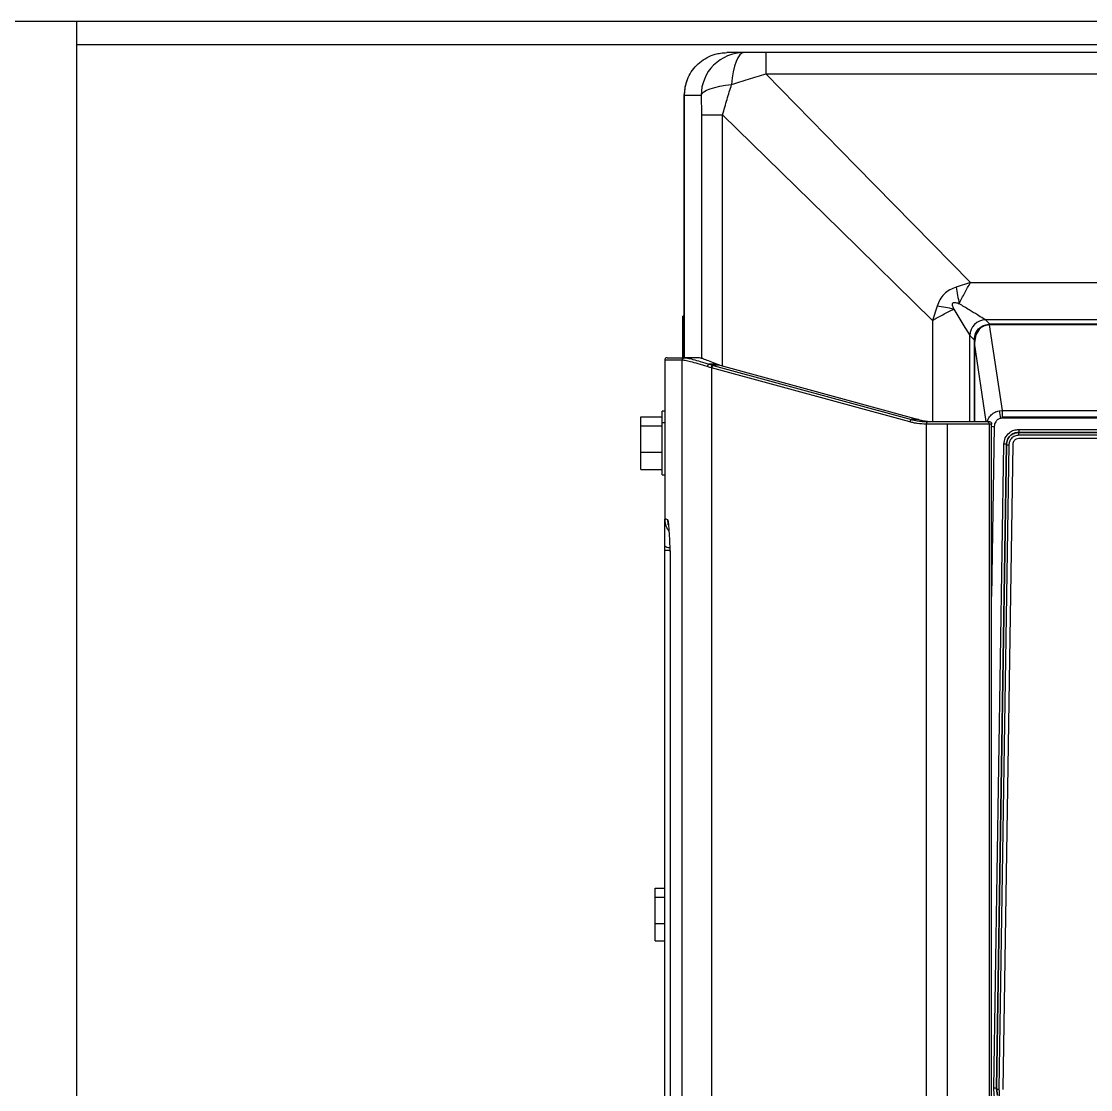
# Model space of a CAD drawing. Header units: millimetres. Extents: x 126 to 938, y 244 to 707.
# Drawn here: x 769.72 to 780.55, y 278.1 to 288.93 of the extents above; entities that cross this region are included whole.
import ezdxf

# ---------------------------------------------------------------- set-up
doc = ezdxf.new("R2010")
doc.units = ezdxf.units.MM

msp = doc.modelspace()

# ---------------------------------------------------------------- linework, layer by layer
at = {"color": 7, "linetype": 'Continuous', "lineweight": 25}
for p, q in [((854.1, 288.925), (762.66, 288.925)), ((770.28, 256.99), (770.28, 288.925)), ((787.385, 288.687), (770.28, 288.687)), ((777.035, 288.608), (776.865, 288.608)), ((777.26, 288.608), (777.035, 288.608)), ((777.26, 288.608), (777.26, 288.392)), ((781.696, 288.608), (777.26, 288.608)), ((777.26, 288.392), (781.631, 288.392)), ((776.431, 288.174), (776.431, 285.516)), ((776.433, 288.174), (776.431, 288.174)), ((776.433, 288.176), (776.433, 285.516)), ((776.433, 288.176), (776.604, 288.176)), ((776.433, 285.516), (776.433, 288.176)), ((776.433, 288.176), (776.433, 288.176)), ((776.606, 287.978), (776.821, 287.978)), ((776.606, 287.978), (776.606, 285.51)), ((776.821, 285.432), (776.821, 287.978)), ((779.331, 286.279), (779.185, 286.232)), ((779.331, 286.279), (795.757, 286.279)), ((778.993, 286.04), (778.946, 285.895)), ((776.431, 285.936), (776.419, 285.936)), ((776.419, 285.516), (776.419, 285.936)), ((778.946, 285.895), (778.946, 284.869)), ((795.603, 285.899), (779.485, 285.899)), ((779.527, 285.856), (779.485, 285.899)), ((779.418, 285.801), (779.385, 285.747)), ((779.502, 285.848), (779.465, 285.837)), ((779.522, 285.849), (779.654, 284.983)), ((795.566, 285.849), (779.522, 285.849)), ((795.56, 285.856), (779.527, 285.856)), ((779.326, 285.741), (779.369, 285.698)), ((779.326, 284.869), (779.326, 285.741)), ((779.369, 285.698), (779.369, 284.869)), ((779.385, 285.747), (779.371, 285.668)), ((779.371, 285.668), (779.369, 285.668)), ((779.492, 284.869), (779.371, 285.668)), ((779.371, 285.668), (779.371, 284.869)), ((776.409, 285.491), (776.235, 285.491)), ((776.235, 285.491), (776.235, 283.887)), ((776.26, 285.516), (776.434, 285.516)), ((776.409, 285.491), (776.409, 274.874)), ((776.413, 285.491), (776.409, 285.491)), ((776.434, 285.516), (776.438, 285.516)), ((776.575, 285.516), (776.438, 285.516)), ((776.686, 285.451), (776.722, 285.44)), ((776.764, 285.451), (776.686, 285.451)), ((776.709, 285.414), (776.709, 274.951)), ((778.719, 284.865), (776.709, 285.414)), ((776.792, 285.44), (776.722, 285.44)), ((776.727, 285.439), (778.734, 284.891)), ((776.792, 285.44), (776.764, 285.451)), ((776.792, 285.44), (778.805, 284.891)), ((775.993, 284.919), (776.209, 284.919)), ((775.993, 284.827), (775.993, 284.919)), ((776.235, 284.976), (776.209, 284.976)), ((776.209, 284.86), (776.209, 284.976)), ((779.621, 284.979), (779.654, 284.983)), ((779.654, 284.983), (785.393, 284.983)), ((779.654, 284.983), (779.654, 284.917)), ((779.654, 284.917), (779.654, 284.904)), ((779.654, 284.917), (785.393, 284.917)), ((775.993, 284.559), (775.993, 284.827)), ((775.993, 284.827), (776.209, 284.827)), ((776.209, 284.328), (776.209, 284.86)), ((776.209, 284.86), (776.235, 284.86)), ((778.805, 284.891), (778.734, 284.891)), ((778.884, 284.843), (778.884, 275.522)), ((779.097, 284.843), (778.884, 284.843)), ((778.897, 284.869), (779.496, 284.869)), ((779.097, 284.843), (779.097, 275.522)), ((779.521, 284.843), (779.097, 284.843)), ((779.496, 284.869), (779.525, 284.869)), ((779.521, 284.843), (779.521, 275.522)), ((779.546, 284.843), (779.521, 284.843)), ((779.546, 275.522), (779.546, 284.843)), ((779.573, 284.821), (779.546, 283.097)), ((785.393, 284.904), (779.654, 284.904)), ((779.822, 284.79), (785.134, 284.79)), ((779.822, 284.79), (779.822, 284.76)), ((779.822, 284.76), (779.822, 284.76)), ((779.822, 284.731), (779.822, 284.76)), ((785.134, 284.76), (779.822, 284.76)), ((779.822, 284.76), (785.134, 284.76)), ((785.134, 284.731), (779.822, 284.731)), ((779.569, 278.114), (779.67, 284.642)), ((779.695, 284.637), (779.594, 278.109)), ((779.594, 278.109), (779.695, 284.637)), ((779.72, 284.632), (779.62, 278.104)), ((779.759, 284.636), (779.658, 278.108)), ((779.695, 284.637), (779.695, 284.637)), ((785.134, 284.697), (779.822, 284.697)), ((775.993, 284.559), (776.209, 284.559)), ((775.993, 284.385), (775.993, 284.559)), ((775.993, 284.385), (776.209, 284.385)), ((776.209, 284.328), (776.235, 284.328)), ((776.235, 283.887), (776.262, 283.877)), ((776.235, 283.887), (776.235, 283.887)), ((776.235, 283.611), (776.235, 283.879)), ((776.235, 283.566), (776.235, 283.611)), ((776.235, 276.798), (776.235, 283.566)), ((776.235, 283.566), (776.284, 283.566)), ((776.289, 283.521), (776.289, 276.844)), ((776.29, 283.518), (776.29, 276.847)), ((776.139, 280.141), (776.235, 280.141)), ((776.139, 280.049), (776.139, 280.141)), ((776.139, 279.781), (776.139, 280.049)), ((776.139, 280.049), (776.235, 280.049)), ((776.139, 279.781), (776.235, 279.781)), ((776.139, 279.607), (776.139, 279.781)), ((776.139, 279.607), (776.235, 279.607)), ((779.594, 278.109), (779.594, 278.109)), ((779.594, 278.109), (779.604, 278.038)), ((779.604, 278.038), (779.594, 278.109))]:
    msp.add_line(p, q, dxfattribs=at)
at = {"color": 7, "linetype": 'Continuous', "lineweight": 25, "flags": 128}
for points in [[(777.035, 288.608), (777.015, 288.602), (776.994, 288.585), (776.975, 288.556), (776.958, 288.517), (776.942, 288.47), (776.929, 288.414), (776.919, 288.352), (776.912, 288.285)], [(779.331, 286.279), (778.171, 287.462), (777.26, 288.392)], [(776.463, 288.334), (776.44, 288.258), (776.431, 288.174)], [(776.604, 288.176), (776.613, 288.194), (776.631, 288.211), (776.659, 288.227), (776.696, 288.242), (776.741, 288.256), (776.793, 288.268), (776.85, 288.277), (776.912, 288.285)], [(776.821, 287.978), (778.011, 286.811), (778.946, 285.895)], [(779.162, 286.009), (779.223, 285.908), (779.275, 285.824), (779.311, 285.766), (779.321, 285.75), (779.326, 285.741)], [(778.897, 284.869), (778.895, 284.868), (778.892, 284.867), (778.89, 284.864), (778.888, 284.861), (778.886, 284.857), (778.885, 284.853), (778.885, 284.848), (778.884, 284.843)], [(779.546, 284.822), (779.559, 284.821), (779.573, 284.821)], [(776.262, 283.877), (776.266, 283.832), (776.267, 283.824)]]:
    msp.add_lwpolyline(points, dxfattribs=at)
at = {"color": 7, "linetype": 'Continuous', "lineweight": 25}
for centre, radius, start, end in [((777.036, 288.176), 0.432, 90.0391, 180.0396), ((782.278, 286.731), 3.132, 189.1619, 192.2974), ((778.495, 282.948), 3.132, 77.7026, 80.8381), ((779.486, 285.74), 0.16, 90.5098, 179.4902), ((776.434, 285.491), 0.0254, 90.0479, 180.0328), ((776.438, 285.491), 0.0253, 90.2362, 180.2295), ((780.931, 285.201), 1.328, 189.6046, 193.0033), ((779.496, 284.843), 0.0253, 359.8877, 89.8968), ((779.675, 284.6), 0.0421, 61.6263, 97.3489), ((779.715, 284.674), 0.0421, 241.6401, 277.3245), ((776.285, 283.668), 0.0764, 228.5655, 268.3294), ((779.574, 278.072), 0.0421, 61.6358, 97.3393), ((779.614, 278.146), 0.0421, 241.6104, 277.3517), ((780.171, 278.099), 0.513, 179.0835, 180.0397)]:
    msp.add_arc(centre, radius, start, end, dxfattribs=at)
for points, knots in [([(776.433, 288.176), (776.439, 288.231), (776.448, 288.315), (776.502, 288.415), (776.556, 288.482), (776.625, 288.538), (776.69, 288.573), (776.75, 288.593), (776.803, 288.605), (776.843, 288.607), (776.865, 288.608)], [0, 0, 0, 0, 0.242156, 0.368938, 0.499162, 0.622553, 0.75945, 0.822002, 0.902191, 1, 1, 1, 1]), ([(776.912, 288.285), (776.969, 288.303), (777.084, 288.342), (777.201, 288.375), (777.26, 288.392)], [0, 0, 0, 0, 0.489413, 1, 1, 1, 1]), ([(776.821, 287.978), (776.836, 288.03), (776.865, 288.133), (776.897, 288.235), (776.912, 288.285)], [0, 0, 0, 0, 0.5104763, 1, 1, 1, 1]), ([(776.604, 288.176), (776.605, 288.139), (776.606, 288.073), (776.606, 288.007), (776.606, 287.978)], [0, 0, 0, 0, 0.555001, 1, 1, 1, 1]), ([(779.185, 286.232), (779.164, 286.224), (779.12, 286.207), (779.062, 286.164), (779.019, 286.106), (779.002, 286.062), (778.993, 286.04)], [0, 0, 0, 0, 0.243757, 0.499162, 0.754991, 1, 1, 1, 1]), ([(779.217, 286.064), (779.236, 286.101), (779.272, 286.173), (779.312, 286.244), (779.331, 286.279)], [0, 0, 0, 0, 0.506996, 1, 1, 1, 1]), ([(778.946, 285.895), (778.981, 285.914), (779.052, 285.954), (779.125, 285.99), (779.162, 286.009)], [0, 0, 0, 0, 0.493048, 1, 1, 1, 1]), ([(779.162, 286.009), (779.157, 286.021), (779.15, 286.038), (779.148, 286.059), (779.15, 286.067), (779.154, 286.072), (779.158, 286.075), (779.167, 286.078), (779.188, 286.076), (779.205, 286.069), (779.217, 286.064)], [0, 0, 0, 0, 0.304339, 0.415395, 0.460101, 0.500509, 0.540733, 0.585342, 0.696925, 1, 1, 1, 1]), ([(779.485, 285.899), (779.482, 285.901), (779.473, 285.906), (779.446, 285.923), (779.393, 285.956), (779.312, 286.005), (779.251, 286.043), (779.217, 286.064)], [0, 0, 0, 0, 0.032922, 0.094965, 0.309942, 0.625797, 1, 1, 1, 1]), ([(779.369, 285.698), (779.372, 285.721), (779.378, 285.767), (779.421, 285.82), (779.474, 285.851), (779.51, 285.855), (779.527, 285.856)], [0, 0, 0, 0, 0.270606, 0.562313, 0.789379, 1, 1, 1, 1]), ([(779.465, 285.837), (779.457, 285.832), (779.439, 285.823), (779.425, 285.809), (779.418, 285.801)], [0, 0, 0, 0, 0.486297, 1, 1, 1, 1]), ([(779.522, 285.849), (779.518, 285.849), (779.511, 285.849), (779.505, 285.848), (779.502, 285.848)], [0, 0, 0, 0, 0.560416, 1, 1, 1, 1]), ([(776.26, 285.516), (776.256, 285.516), (776.249, 285.515), (776.24, 285.508), (776.236, 285.5), (776.235, 285.494), (776.235, 285.491)], [0, 0, 0, 0, 0.270269, 0.562468, 0.789736, 1, 1, 1, 1]), ([(776.666, 285.426), (776.635, 285.436), (776.578, 285.453), (776.504, 285.473), (776.451, 285.487), (776.422, 285.49), (776.413, 285.491)], [0, 0, 0, 0, 0.372918, 0.674596, 0.88747, 1, 1, 1, 1]), ([(776.438, 285.516), (776.447, 285.515), (776.475, 285.512), (776.527, 285.498), (776.6, 285.478), (776.655, 285.46), (776.686, 285.451)], [0, 0, 0, 0, 0.111857, 0.32407, 0.624662, 1, 1, 1, 1]), ([(776.764, 285.451), (776.741, 285.46), (776.699, 285.477), (776.643, 285.498), (776.604, 285.512), (776.583, 285.515), (776.575, 285.516)], [0, 0, 0, 0, 0.377223, 0.675666, 0.888882, 1, 1, 1, 1]), ([(776.686, 285.451), (776.684, 285.451), (776.68, 285.45), (776.677, 285.447), (776.674, 285.444), (776.671, 285.44), (776.668, 285.434), (776.667, 285.429), (776.666, 285.426)], [0, 0, 0, 0, 0.178255, 0.29292, 0.423874, 0.566872, 0.715246, 1, 1, 1, 1]), ([(776.704, 285.415), (776.697, 285.417), (776.684, 285.421), (776.671, 285.425), (776.666, 285.426)], [0, 0, 0, 0, 0.565427, 1, 1, 1, 1]), ([(776.722, 285.44), (776.72, 285.44), (776.717, 285.439), (776.714, 285.436), (776.711, 285.433), (776.709, 285.429), (776.706, 285.423), (776.705, 285.419), (776.704, 285.415)], [0, 0, 0, 0, 0.167561, 0.279265, 0.40961, 0.554134, 0.705847, 1, 1, 1, 1]), ([(776.709, 285.414), (776.708, 285.414), (776.707, 285.415), (776.705, 285.415), (776.704, 285.415)], [0, 0, 0, 0, 0.560724, 1, 1, 1, 1]), ([(776.727, 285.439), (776.725, 285.438), (776.721, 285.437), (776.716, 285.431), (776.712, 285.423), (776.71, 285.417), (776.709, 285.414)], [0, 0, 0, 0, 0.173709, 0.406701, 0.691667, 1, 1, 1, 1]), ([(776.722, 285.44), (776.723, 285.44), (776.725, 285.439), (776.726, 285.439), (776.727, 285.439)], [0, 0, 0, 0, 0.559123, 1, 1, 1, 1]), ([(779.504, 284.867), (779.505, 284.872), (779.508, 284.895), (779.532, 284.929), (779.572, 284.964), (779.605, 284.974), (779.621, 284.979)], [0, 0, 0, 0, 0.088442, 0.394079, 0.701123, 1, 1, 1, 1]), ([(778.734, 284.891), (778.733, 284.89), (778.73, 284.889), (778.727, 284.886), (778.724, 284.882), (778.722, 284.877), (778.72, 284.871), (778.719, 284.867), (778.719, 284.865)], [0, 0, 0, 0, 0.166384, 0.274439, 0.402075, 0.638182, 0.804123, 1, 1, 1, 1]), ([(778.884, 284.843), (778.853, 284.845), (778.81, 284.847), (778.755, 284.856), (778.731, 284.862), (778.719, 284.865)], [0, 0, 0, 0, 0.559127, 0.779217, 1, 1, 1, 1]), ([(778.734, 284.891), (778.749, 284.887), (778.779, 284.879), (778.834, 284.871), (778.873, 284.87), (778.897, 284.869)], [0, 0, 0, 0, 0.281338, 0.561197, 1, 1, 1, 1]), ([(778.805, 284.891), (778.814, 284.889), (778.83, 284.886), (778.853, 284.878), (778.875, 284.876), (778.901, 284.872), (778.932, 284.869), (778.956, 284.869), (778.968, 284.869)], [0, 0, 0, 0, 0.15744, 0.3101, 0.423785, 0.57123, 0.779292, 1, 1, 1, 1]), ([(779.525, 284.869), (779.531, 284.867), (779.538, 284.865), (779.543, 284.857), (779.545, 284.853), (779.546, 284.848), (779.546, 284.845), (779.546, 284.843)], [0, 0, 0, 0, 0.464499, 0.600382, 0.737445, 0.871854, 1, 1, 1, 1]), ([(779.637, 284.902), (779.627, 284.899), (779.608, 284.892), (779.587, 284.87), (779.575, 284.846), (779.574, 284.829), (779.573, 284.821)], [0, 0, 0, 0, 0.268147, 0.554581, 0.781883, 1, 1, 1, 1]), ([(779.654, 284.904), (779.65, 284.904), (779.645, 284.903), (779.639, 284.902), (779.637, 284.902)], [0, 0, 0, 0, 0.560396, 1, 1, 1, 1]), ([(779.67, 284.642), (779.673, 284.663), (779.679, 284.707), (779.72, 284.756), (779.771, 284.785), (779.805, 284.788), (779.822, 284.79)], [0, 0, 0, 0, 0.268592, 0.559945, 0.788021, 1, 1, 1, 1]), ([(779.822, 284.76), (779.805, 284.758), (779.772, 284.755), (779.731, 284.726), (779.702, 284.686), (779.697, 284.654), (779.695, 284.637)], [0, 0, 0, 0, 0.258365, 0.502393, 0.745091, 1, 1, 1, 1]), ([(779.695, 284.637), (779.697, 284.653), (779.702, 284.686), (779.731, 284.726), (779.772, 284.754), (779.805, 284.758), (779.822, 284.76)], [0, 0, 0, 0, 0.254719, 0.497422, 0.741537, 1, 1, 1, 1]), ([(779.822, 284.731), (779.808, 284.729), (779.778, 284.725), (779.744, 284.699), (779.724, 284.666), (779.722, 284.643), (779.72, 284.632)], [0, 0, 0, 0, 0.272323, 0.564801, 0.791055, 1, 1, 1, 1]), ([(779.822, 284.697), (779.813, 284.696), (779.794, 284.694), (779.774, 284.677), (779.761, 284.657), (779.759, 284.643), (779.759, 284.636)], [0, 0, 0, 0, 0.285589, 0.5604, 0.776746, 1, 1, 1, 1]), ([(776.235, 283.887), (776.237, 283.853), (776.24, 283.806), (776.269, 283.77), (776.278, 283.76)], [0, 0, 0, 0, 0.714894, 1, 1, 1, 1]), ([(776.262, 283.877), (776.264, 283.87), (776.272, 283.848), (776.274, 283.801), (776.281, 283.726), (776.285, 283.629), (776.288, 283.556), (776.29, 283.518)], [0, 0, 0, 0, 0.056365, 0.193697, 0.392407, 0.681198, 1, 1, 1, 1]), ([(776.286, 283.606), (776.286, 283.605), (776.286, 283.576), (776.288, 283.547), (776.29, 283.518)], [0, 0, 0, 0, 0.017456, 1, 1, 1, 1]), ([(779.596, 277.92), (779.587, 277.955), (779.571, 278.019), (779.569, 278.085), (779.569, 278.114)], [0, 0, 0, 0, 0.560148, 1, 1, 1, 1]), ([(779.62, 278.104), (779.621, 278.07), (779.622, 278.009), (779.638, 277.951), (779.645, 277.925)], [0, 0, 0, 0, 0.559838, 1, 1, 1, 1])]:
    msp.add_open_spline(points, degree=3, knots=knots, dxfattribs=at)

doc.saveas('drawing.dxf')
